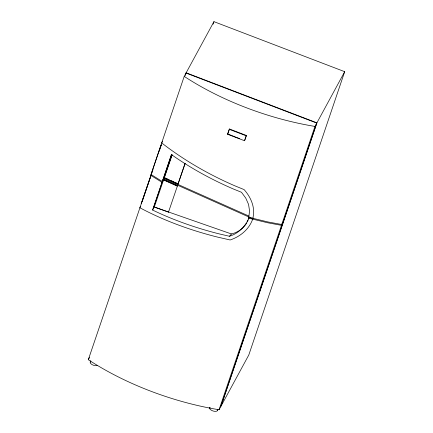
<?xml version="1.0" encoding="UTF-8"?>
<svg xmlns="http://www.w3.org/2000/svg" width="433" height="433" viewBox="0 0 433 433"><rect width="100%" height="100%" fill="white"/><g stroke="black" fill="none" stroke-linecap="round" stroke-linejoin="round"><path stroke-width="0.65" d="M219.06 409.748L281.482 225.339L283.296 221.999L220.879 406.403L219.06 409.748A173.525 82.535 18.7 0 1 88.305 359.715L151.334 174.19M172.096 154.608L164.091 178.244L162.315 181.514L151.003 174.483L184.209 76.392L186.022 73.047L316.777 123.08L283.577 221.171L281.759 224.516L268.022 221.961L248.769 217.306L249.57 210.958L248.553 204.381L245.755 198.097L241.484 192.279L233.831 189.189A174.927 85.539 24.6 0 1 171.425 154.597L171.609 154.267L162.721 180.518L164.313 177.584M141.163 203.764L151.409 174.293L142.094 201.821M160.654 146.181L151.409 173.492L152.135 172.155M152.351 171.517L152.995 169.612M159.241 151.166L161.39 144.811L160.47 146.511M185.373 74.963L186.022 73.047M185.292 75.353L186.158 72.798L213.94 21.65L344.695 71.683L248.791 355.006L221.014 406.154L316.913 122.831L344.695 71.683M97.133 365.571A4.2 1.997 18.7 0 1 92.527 364.835A4.2 1.997 18.7 0 1 90.226 362.14L90.643 360.905M213.074 24.21L213.94 21.65M248.526 218.995L249.289 217.187C245.771 226.004 238.74 233.419 229.441 236.266L218.735 233.777A174.927 80.175 13 0 1 152.649 210.07L162.039 182.336L163.815 179.067L252.823 218.762C249.327 229.133 240.385 236.597 230.129 239.979L217.61 237.105A175.035 80.089 12.7 0 1 139.767 207.694L140.362 206.601M162.315 181.514L171.425 154.597M168.632 211.872L168.502 212.116L154.316 207.028L163.815 179.067M185.07 163.69L178.039 184.047L164.248 177.79L172.031 155.068M168.502 212.116L177.427 185.898L163.587 179.727L161.996 182.661L152.649 210.07M178.039 184.047L185.059 163.301M227.579 134.262L229.43 128.98L246.377 135.464L244.705 140.406L244.521 140.741L227.579 134.262L229.43 128.98M244.521 140.741L246.377 135.464M217.902 409.65L217.296 410.765A4.2 1.997 18.7 0 1 213.366 411.074A4.2 1.997 18.7 0 1 209.68 408.638L210.102 407.404M217.296 410.765L217.718 409.531M281.759 224.516L314.964 126.425L316.777 123.08M247.248 222.01L248.012 220.202M162.608 141.218L161.688 142.922A175.04 85.674 24.8 0 0 234.951 185.865L244.098 189.594C251.026 197.383 255.632 207.889 252.78 218.4L253.159 217.967M151.003 174.483L151.913 172.81M177.427 185.898L177.292 186.147L163.501 179.89M88.305 359.715L89.517 357.485M90.226 362.14L90.827 361.03M154.316 207.028L231.449 233.961A32.188 27.782 41.1 0 0 246.653 223.163M229.441 236.266L231.449 233.961M281.482 225.339L267.74 222.784L248.472 218.124M236.754 137.542L239.812 138.647M186.158 72.798L316.913 122.831M229.252 129.321L246.193 135.8M227.758 133.921L236.147 137.326M164.399 177.622L169.222 179.771M170.429 180.312L174.044 181.925M175.246 182.461L177.66 183.532M164.091 178.244L248.97 216.094M150.727 175.305L162.039 182.336M209.334 407.35L209.68 408.638M314.964 126.425A173.525 82.535 18.7 0 1 184.209 76.392"/></g></svg>
